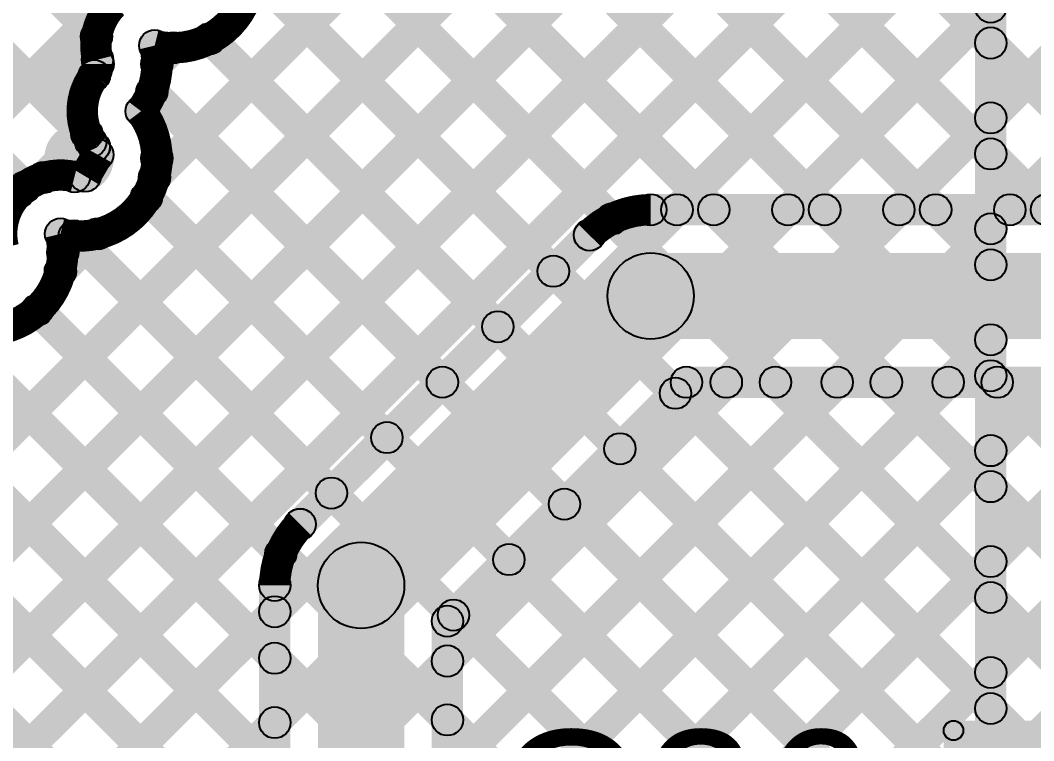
# Model space of a CAD drawing. Header units: millimetres. Extents: x -0.28 to 3.03, y -0.05 to 3.12.
# Drawn here: x 1.8301 to 2.0884, y 1.0364 to 1.2201 of the extents above; entities that cross this region are included whole.
import ezdxf

# ---------------------------------------------------------------- set-up
doc = ezdxf.new("R2010")
doc.units = ezdxf.units.MM
doc.header["$MEASUREMENT"] = 0
for name, color, linetype in [('BottomLayer', 5, 'Continuous'), ('TopLayer', 1, 'Continuous'), ('TopOverlay', 2, 'Continuous'), ('TopPaste', 8, 'Continuous'), ('TopSolder', 216, 'Continuous'), ('ViaHoleLayer', 16, 'Continuous')]:
    doc.layers.add(name, color=color, linetype=linetype)

# ---------------------------------------------------------------- blocks, each defined once
blk = doc.blocks.new('C__0603_89')
at = {"layer": 'TopLayer'}
for points in [[(-0.015, 0.0175), (-0.015, -0.0175), (-0.045, -0.0175), (-0.045, 0.0175)], [(0.045, 0.0175), (0.045, -0.0175), (0.015, -0.0175), (0.015, 0.0175)]]:
    blk.add_hatch(color=1, dxfattribs=at).paths.add_polyline_path(points)
at = {"layer": 'TopOverlay'}
h = blk.add_hatch(color=2, dxfattribs=at)
edge = h.paths.add_edge_path()
edge.add_arc((-0.049, 0.021), 0.0025, 0, 360)
h = blk.add_hatch(color=2, dxfattribs=at)
edge = h.paths.add_edge_path()
edge.add_arc((-0.049, 0.021), 0.0025, 0, 360)
for points in [[(-0.018, 0.0235), (-0.018, 0.0185), (-0.049, 0.0185), (-0.049, 0.0235)], [(0.049, 0.0235), (0.049, 0.0185), (0.018, 0.0185), (0.018, 0.0235)], [(-0.0465, -0.021), (-0.0515, -0.021), (-0.0515, 0.021), (-0.0465, 0.021)], [(0.0515, -0.021), (0.0465, -0.021), (0.0465, 0.021), (0.0515, 0.021)], [(-0.018, -0.0185), (-0.018, -0.0235), (-0.049, -0.0235), (-0.049, -0.0185)], [(0.049, -0.0185), (0.049, -0.0235), (0.018, -0.0235), (0.018, -0.0185)]]:
    blk.add_hatch(color=2, dxfattribs=at).paths.add_polyline_path(points)
h = blk.add_hatch(color=2, dxfattribs=at)
edge = h.paths.add_edge_path()
edge.add_arc((-0.018, 0.021), 0.0025, 0, 360)
h = blk.add_hatch(color=2, dxfattribs=at)
edge = h.paths.add_edge_path()
edge.add_arc((0.018, 0.021), 0.0025, 0, 360)
h = blk.add_hatch(color=2, dxfattribs=at)
edge = h.paths.add_edge_path()
edge.add_arc((0.049, 0.021), 0.0025, 0, 360)
h = blk.add_hatch(color=2, dxfattribs=at)
edge = h.paths.add_edge_path()
edge.add_arc((0.049, 0.021), 0.0025, 0, 360)
h = blk.add_hatch(color=2, dxfattribs=at)
edge = h.paths.add_edge_path()
edge.add_arc((-0.049, -0.021), 0.0025, 0, 360)
h = blk.add_hatch(color=2, dxfattribs=at)
edge = h.paths.add_edge_path()
edge.add_arc((-0.049, -0.021), 0.0025, 0, 360)
h = blk.add_hatch(color=2, dxfattribs=at)
edge = h.paths.add_edge_path()
edge.add_arc((-0.018, -0.021), 0.0025, 0, 360)
h = blk.add_hatch(color=2, dxfattribs=at)
edge = h.paths.add_edge_path()
edge.add_arc((0.018, -0.021), 0.0025, 0, 360)
h = blk.add_hatch(color=2, dxfattribs=at)
edge = h.paths.add_edge_path()
edge.add_arc((0.049, -0.021), 0.0025, 0, 360)
h = blk.add_hatch(color=2, dxfattribs=at)
edge = h.paths.add_edge_path()
edge.add_arc((0.049, -0.021), 0.0025, 0, 360)
at = {"layer": 'TopPaste'}
for points in [[(-0.015, 0.0175), (-0.015, -0.0175), (-0.045, -0.0175), (-0.045, 0.0175)], [(0.045, 0.0175), (0.045, -0.0175), (0.015, -0.0175), (0.015, 0.0175)]]:
    blk.add_hatch(color=8, dxfattribs=at).paths.add_polyline_path(points)
at = {"layer": 'TopSolder'}
for points in [[(-0.011, 0.0215), (-0.011, -0.0215), (-0.049, -0.0215), (-0.049, 0.0215)], [(0.049, 0.0215), (0.049, -0.0215), (0.011, -0.0215), (0.011, 0.0215)]]:
    blk.add_hatch(color=216, dxfattribs=at).paths.add_polyline_path(points)
at = {"layer": 'TopOverlay'}
for centre in [(-0.049, 0.021), (-0.049, 0.021), (-0.018, 0.021), (0.018, 0.021), (0.049, 0.021), (0.049, 0.021), (-0.049, -0.021), (-0.049, -0.021), (-0.018, -0.021), (0.018, -0.021), (0.049, -0.021), (0.049, -0.021)]:
    blk.add_circle(centre, 0.0025, dxfattribs=at)

msp = doc.modelspace()

# ---------------------------------------------------------------- hatches: boundary and pattern name
at = {"layer": 'BottomLayer'}
for points in [[(1.67102, 0.95279), (1.66537, 0.95845), (2.39858, 1.69166), (2.40423, 1.686)], [(1.69931, 0.95279), (1.69365, 0.95845), (2.42686, 1.69166), (2.43252, 1.686)], [(1.86719, 1.17725), (1.86154, 1.1829), (2.37029, 1.69166), (2.37595, 1.686)], [(1.62628, 1.65989), (1.63193, 1.66555), (2.08033, 1.21716), (2.07467, 1.2115)], [(1.72759, 0.95279), (1.72193, 0.95845), (2.39567, 1.63219), (2.40133, 1.62653)], [(1.75588, 0.95279), (1.75022, 0.95845), (2.39567, 1.6039), (2.40133, 1.59825)], [(1.78416, 0.95279), (1.7785, 0.95845), (2.39567, 1.57562), (2.40133, 1.56996)], [(1.70361, 1.55427), (1.70927, 1.55993), (2.08033, 1.18887), (2.07467, 1.18321)], [(1.60991, 1.44998), (1.61557, 1.45564), (1.8524, 1.21881), (1.84675, 1.21315)], [(1.5845, 1.44711), (1.59016, 1.45277), (1.85093, 1.192), (1.84527, 1.18634)], [(1.56099, 1.44234), (1.56665, 1.44799), (1.83418, 1.18046), (1.82853, 1.1748)], [(1.86125, 1.36835), (1.86691, 1.37401), (2.08033, 1.16059), (2.07467, 1.15493)], [(1.88404, 1.31728), (1.88969, 1.32294), (2.08033, 1.1323), (2.07467, 1.12665)], [(1.88243, 1.2906), (1.88808, 1.29626), (2.08033, 1.10402), (2.07467, 1.09836)], [(1.88549, 1.25926), (1.89115, 1.26492), (2.08033, 1.07573), (2.07467, 1.07008)], [(1.71922, 1.08585), (1.71357, 1.09151), (1.86733, 1.24527), (1.87299, 1.23961)], [(2.0815, 1.0225), (2.0735, 1.0225), (2.0735, 1.242), (2.0815, 1.242)], [(1.88616, 1.23031), (1.89181, 1.23597), (2.08033, 1.04745), (2.07467, 1.04179)], [(1.81244, 0.95279), (1.80679, 0.95845), (2.07467, 1.22633), (2.08033, 1.22068)], [(1.87559, 1.21259), (1.88125, 1.21825), (2.0815, 1.01799), (2.07585, 1.01233)], [(1.8678, 1.20614), (1.86214, 1.21179), (1.86629, 1.21594), (1.87194, 1.21028)], [(1.86084, 1.19906), (1.8665, 1.20471), (2.10876, 0.96244), (2.10311, 0.95679)], [(1.84073, 0.95279), (1.83507, 0.95845), (2.07467, 1.19805), (2.08033, 1.19239)], [(1.83883, 1.17717), (1.83317, 1.18282), (1.84428, 1.19393), (1.84994, 1.18828)], [(1.85946, 1.17215), (1.86512, 1.17781), (2.08447, 0.95845), (2.07882, 0.95279)], [(1.84318, 1.15323), (1.83752, 1.15889), (1.84714, 1.16851), (1.8528, 1.16285)], [(1.84104, 1.16229), (1.84669, 1.16795), (2.05619, 0.95845), (2.05053, 0.95279)], [(1.86901, 0.95279), (1.86336, 0.95845), (2.07467, 1.16977), (2.08033, 1.16411)], [(1.83163, 1.14341), (1.83729, 1.14907), (2.02791, 0.95845), (2.02225, 0.95279)], [(1.8973, 0.95279), (1.89164, 0.95845), (2.07467, 1.14148), (2.08033, 1.13582)], [(1.81406, 1.1327), (1.81972, 1.13835), (1.99962, 0.95845), (1.99396, 0.95279)], [(1.80247, 1.116), (1.80813, 1.12166), (1.97134, 0.95845), (1.96568, 0.95279)], [(1.92558, 0.95279), (1.91993, 0.95845), (2.07467, 1.1132), (2.08033, 1.10754)], [(1.78832, 1.10187), (1.79398, 1.10752), (1.94305, 0.95845), (1.9374, 0.95279)], [(1.77165, 1.09025), (1.77731, 1.09591), (1.91477, 0.95845), (1.90911, 0.95279)], [(1.95387, 0.95279), (1.94821, 0.95845), (2.07467, 1.08491), (2.08033, 1.07926)], [(1.98215, 0.95279), (1.97649, 0.95845), (2.07467, 1.05663), (2.08033, 1.05097)]]:
    msp.add_hatch(color=5, dxfattribs=at).paths.add_polyline_path(points)
h = msp.add_hatch(color=5, dxfattribs=at)
edge = h.paths.add_edge_path()
edge.add_arc((2.0775, 1.22351), 0.004, 0, 360)
h = msp.add_hatch(color=5, dxfattribs=at)
edge = h.paths.add_edge_path()
edge.add_arc((1.84957, 1.21598), 0.004, 0, 360)
h = msp.add_hatch(color=5, dxfattribs=at)
edge = h.paths.add_edge_path()
edge.add_arc((1.87842, 1.21542), 0.004, 0, 360)
h = msp.add_hatch(color=5, dxfattribs=at)
edge = h.paths.add_edge_path()
edge.add_arc((1.84511, 1.20895), 0.00886, 0, 360)
h = msp.add_hatch(color=5, dxfattribs=at)
edge = h.paths.add_edge_path()
edge.add_arc((1.8644, 1.21368), 0.004, 0, 360)
h = msp.add_hatch(color=5, dxfattribs=at)
edge = h.paths.add_edge_path()
edge.add_arc((1.8644, 1.21368), 0.004, 0, 360)
h = msp.add_hatch(color=5, dxfattribs=at)
edge = h.paths.add_edge_path()
edge.add_arc((1.86911, 1.21311), 0.004, 0, 360)
h = msp.add_hatch(color=5, dxfattribs=at)
edge = h.paths.add_edge_path()
edge.add_arc((2.0775, 1.21433), 0.004, 0, 360)
h = msp.add_hatch(color=5, dxfattribs=at)
edge = h.paths.add_edge_path()
edge.add_arc((1.84983, 1.21011), 0.004, 0, 360)
h = msp.add_hatch(color=5, dxfattribs=at)
edge = h.paths.add_edge_path()
edge.add_arc((1.84983, 1.21011), 0.004, 0, 360)
h = msp.add_hatch(color=5, dxfattribs=at)
edge = h.paths.add_edge_path()
edge.add_arc((1.84997, 1.20895), 0.004, 0, 360)
h = msp.add_hatch(color=5, dxfattribs=at)
edge = h.paths.add_edge_path()
edge.add_arc((1.86497, 1.20896), 0.004, 0, 360)
h = msp.add_hatch(color=5, dxfattribs=at)
edge = h.paths.add_edge_path()
edge.add_arc((1.86497, 1.20895), 0.004, 0, 360)
h = msp.add_hatch(color=5, dxfattribs=at)
edge = h.paths.add_edge_path()
edge.add_arc((1.86497, 1.20895), 0.004, 0, 360)
h = msp.add_hatch(color=5, dxfattribs=at)
edge = h.paths.add_edge_path()
edge.add_arc((1.84898, 1.20602), 0.004, 0, 360)
h = msp.add_hatch(color=5, dxfattribs=at)
edge = h.paths.add_edge_path()
edge.add_arc((1.849, 1.20604), 0.004, 0, 360)
h = msp.add_hatch(color=5, dxfattribs=at)
edge = h.paths.add_edge_path()
edge.add_arc((1.849, 1.20604), 0.004, 0, 360)
h = msp.add_hatch(color=5, dxfattribs=at)
edge = h.paths.add_edge_path()
edge.add_arc((1.86367, 1.20188), 0.004, 0, 360)
h = msp.add_hatch(color=5, dxfattribs=at)
edge = h.paths.add_edge_path()
edge.add_arc((1.86093, 1.19694), 0.004, 0, 360)
h = msp.add_hatch(color=5, dxfattribs=at)
edge = h.paths.add_edge_path()
edge.add_arc((1.86093, 1.19694), 0.004, 0, 360)
h = msp.add_hatch(color=5, dxfattribs=at)
edge = h.paths.add_edge_path()
edge.add_arc((2.0775, 1.19522), 0.004, 0, 360)
h = msp.add_hatch(color=5, dxfattribs=at)
edge = h.paths.add_edge_path()
edge.add_arc((1.84511, 1.18494), 0.00886, 0, 360)
h = msp.add_hatch(color=5, dxfattribs=at)
edge = h.paths.add_edge_path()
edge.add_arc((1.84711, 1.19111), 0.004, 0, 360)
h = msp.add_hatch(color=5, dxfattribs=at)
edge = h.paths.add_edge_path()
edge.add_arc((1.8481, 1.18917), 0.004, 0, 360)
h = msp.add_hatch(color=5, dxfattribs=at)
edge = h.paths.add_edge_path()
edge.add_arc((1.84898, 1.18787), 0.004, 0, 360)
h = msp.add_hatch(color=5, dxfattribs=at)
edge = h.paths.add_edge_path()
edge.add_arc((1.849, 1.18785), 0.004, 0, 360)
h = msp.add_hatch(color=5, dxfattribs=at)
edge = h.paths.add_edge_path()
edge.add_arc((1.84988, 1.18585), 0.004, 0, 360)
h = msp.add_hatch(color=5, dxfattribs=at)
edge = h.paths.add_edge_path()
edge.add_arc((1.86497, 1.18494), 0.004, 0, 360)
h = msp.add_hatch(color=5, dxfattribs=at)
edge = h.paths.add_edge_path()
edge.add_arc((1.86497, 1.18494), 0.004, 0, 360)
h = msp.add_hatch(color=5, dxfattribs=at)
edge = h.paths.add_edge_path()
edge.add_arc((2.0775, 1.18604), 0.004, 0, 360)
h = msp.add_hatch(color=5, dxfattribs=at)
edge = h.paths.add_edge_path()
edge.add_arc((1.836, 1.18), 0.004, 0, 360)
h = msp.add_hatch(color=5, dxfattribs=at)
edge = h.paths.add_edge_path()
edge.add_arc((1.84395, 1.18022), 0.004, 0, 360)
h = msp.add_hatch(color=5, dxfattribs=at)
edge = h.paths.add_edge_path()
edge.add_arc((1.84668, 1.18034), 0.004, 0, 360)
h = msp.add_hatch(color=5, dxfattribs=at)
edge = h.paths.add_edge_path()
edge.add_arc((1.86436, 1.18008), 0.004, 0, 360)
h = msp.add_hatch(color=5, dxfattribs=at)
edge = h.paths.add_edge_path()
edge.add_arc((1.83135, 1.17763), 0.004, 0, 360)
h = msp.add_hatch(color=5, dxfattribs=at)
edge = h.paths.add_edge_path()
edge.add_arc((1.82977, 1.17626), 0.004, 0, 360)
h = msp.add_hatch(color=5, dxfattribs=at)
edge = h.paths.add_edge_path()
edge.add_arc((1.82977, 1.17626), 0.004, 0, 360)
h = msp.add_hatch(color=5, dxfattribs=at)
edge = h.paths.add_edge_path()
edge.add_arc((1.82977, 1.17626), 0.004, 0, 360)
h = msp.add_hatch(color=5, dxfattribs=at)
edge = h.paths.add_edge_path()
edge.add_arc((1.86229, 1.17498), 0.004, 0, 360)
h = msp.add_hatch(color=5, dxfattribs=at)
edge = h.paths.add_edge_path()
edge.add_arc((2.0775, 1.16694), 0.004, 0, 360)
h = msp.add_hatch(color=5, dxfattribs=at)
edge = h.paths.add_edge_path()
edge.add_arc((1.84038, 1.16565), 0.004, 0, 360)
h = msp.add_hatch(color=5, dxfattribs=at)
edge = h.paths.add_edge_path()
edge.add_arc((1.84038, 1.16565), 0.004, 0, 360)
h = msp.add_hatch(color=5, dxfattribs=at)
edge = h.paths.add_edge_path()
edge.add_arc((1.84387, 1.16512), 0.004, 0, 360)
h = msp.add_hatch(color=5, dxfattribs=at)
edge = h.paths.add_edge_path()
edge.add_arc((1.84997, 1.16568), 0.004, 0, 360)
h = msp.add_hatch(color=5, dxfattribs=at)
edge = h.paths.add_edge_path()
edge.add_arc((1.84095, 1.16092), 0.004, 0, 360)
h = msp.add_hatch(color=5, dxfattribs=at)
edge = h.paths.add_edge_path()
edge.add_arc((1.84095, 1.16092), 0.004, 0, 360)
h = msp.add_hatch(color=5, dxfattribs=at)
edge = h.paths.add_edge_path()
edge.add_arc((1.84035, 1.15606), 0.004, 0, 360)
h = msp.add_hatch(color=5, dxfattribs=at)
edge = h.paths.add_edge_path()
edge.add_arc((2.0775, 1.15776), 0.004, 0, 360)
h = msp.add_hatch(color=5, dxfattribs=at)
edge = h.paths.add_edge_path()
edge.add_arc((1.83446, 1.14624), 0.004, 0, 360)
h = msp.add_hatch(color=5, dxfattribs=at)
edge = h.paths.add_edge_path()
edge.add_arc((2.0775, 1.13865), 0.004, 0, 360)
h = msp.add_hatch(color=5, dxfattribs=at)
edge = h.paths.add_edge_path()
edge.add_arc((2.0775, 1.12947), 0.004, 0, 360)
h = msp.add_hatch(color=5, dxfattribs=at)
edge = h.paths.add_edge_path()
edge.add_arc((2.0775, 1.11037), 0.004, 0, 360)
h = msp.add_hatch(color=5, dxfattribs=at)
edge = h.paths.add_edge_path()
edge.add_arc((2.0775, 1.10119), 0.004, 0, 360)
h = msp.add_hatch(color=5, dxfattribs=at)
edge = h.paths.add_edge_path()
edge.add_arc((2.0775, 1.08208), 0.004, 0, 360)
h = msp.add_hatch(color=5, dxfattribs=at)
edge = h.paths.add_edge_path()
edge.add_arc((2.0775, 1.07291), 0.004, 0, 360)
h = msp.add_hatch(color=5, dxfattribs=at)
edge = h.paths.add_edge_path()
edge.add_arc((2.0775, 1.0538), 0.004, 0, 360)
h = msp.add_hatch(color=5, dxfattribs=at)
edge = h.paths.add_edge_path()
edge.add_arc((2.0775, 1.04462), 0.004, 0, 360)
at = {"layer": 'TopLayer'}
for points in [[(1.77971, 1.47817), (1.78537, 1.48383), (2.09456, 1.17464), (2.08891, 1.16898)], [(1.808, 1.47817), (1.81366, 1.48383), (2.12285, 1.17464), (2.11719, 1.16898)], [(1.60991, 1.44998), (1.61557, 1.45564), (1.8524, 1.21881), (1.84675, 1.21315)], [(1.5845, 1.44711), (1.59016, 1.45277), (1.85093, 1.192), (1.84527, 1.18634)], [(1.57056, 1.43277), (1.57622, 1.43843), (1.83418, 1.18046), (1.82853, 1.1748)], [(1.61383, 0.83903), (1.60817, 0.84469), (2.17981, 1.41633), (2.18547, 1.41067)], [(1.61383, 0.81075), (1.60817, 0.8164), (2.2081, 1.41633), (2.21375, 1.41067)], [(1.61383, 0.86731), (1.60817, 0.87297), (2.15153, 1.41633), (2.15719, 1.41067)], [(1.61383, 0.8956), (1.60817, 0.90126), (2.12324, 1.41633), (2.1289, 1.41067)], [(1.86719, 1.17725), (1.86154, 1.1829), (2.09496, 1.41633), (2.10062, 1.41067)], [(2.00035, 1.16898), (1.99469, 1.17464), (2.23638, 1.41633), (2.24204, 1.41067)], [(2.02863, 1.16898), (2.02297, 1.17464), (2.26467, 1.41633), (2.27032, 1.41067)], [(2.05692, 1.16898), (2.05126, 1.17464), (2.29295, 1.41633), (2.29861, 1.41067)], [(2.0852, 1.16898), (2.07954, 1.17464), (2.32123, 1.41633), (2.32689, 1.41067)], [(1.86125, 1.36835), (1.86691, 1.37401), (2.06628, 1.17464), (2.06062, 1.16898)], [(1.88404, 1.31728), (1.88969, 1.32294), (2.03799, 1.17464), (2.03234, 1.16898)], [(1.88243, 1.2906), (1.88808, 1.29626), (2.00971, 1.17464), (2.00405, 1.16898)], [(1.88549, 1.25926), (1.89115, 1.26492), (1.98376, 1.1723), (1.97811, 1.16664)], [(1.71922, 1.08585), (1.71357, 1.09151), (1.86733, 1.24527), (1.87299, 1.23961)], [(1.88616, 1.23031), (1.89181, 1.23597), (1.96883, 1.15895), (1.96318, 1.15329)], [(1.87559, 1.21259), (1.88125, 1.21825), (1.95469, 1.1448), (1.94903, 1.13915)], [(1.8678, 1.20614), (1.86214, 1.21179), (1.86629, 1.21594), (1.87194, 1.21028)], [(1.86084, 1.19906), (1.8665, 1.20471), (1.94055, 1.13066), (1.93489, 1.125)], [(1.83883, 1.17717), (1.83317, 1.18282), (1.84428, 1.19393), (1.84994, 1.18828)], [(1.85946, 1.17215), (1.86512, 1.17781), (1.92641, 1.11652), (1.92075, 1.11086)], [(1.99081, 1.16781), (1.99081, 1.17581), (2.13917, 1.17581), (2.13917, 1.16781)], [(1.84318, 1.15323), (1.83752, 1.15889), (1.84714, 1.16851), (1.8528, 1.16285)], [(1.84104, 1.16229), (1.84669, 1.16795), (1.91226, 1.10238), (1.90661, 1.09672)], [(1.90431, 1.08877), (1.89865, 1.09442), (1.97239, 1.16815), (1.97804, 1.1625)], [(1.99081, 1.13881), (1.99081, 1.16081), (2.17182, 1.16081), (2.17182, 1.13881)], [(1.92478, 1.06822), (1.90922, 1.08378), (1.98303, 1.15759), (1.99859, 1.14203)], [(1.83163, 1.14341), (1.83729, 1.14907), (1.89939, 1.08697), (1.89373, 1.08131)], [(1.81406, 1.1327), (1.81972, 1.13835), (1.89783, 1.06024), (1.89217, 1.05459)], [(1.99992, 1.12381), (1.99992, 1.13181), (2.13917, 1.13181), (2.13917, 1.12381)], [(1.94183, 0.99732), (1.93617, 1.00298), (2.06383, 1.13064), (2.06948, 1.12498)], [(1.94183, 0.96904), (1.93617, 0.9747), (2.09211, 1.13064), (2.09777, 1.12498)], [(1.94183, 0.94076), (1.93617, 0.94641), (2.1204, 1.13064), (2.12605, 1.12498)], [(1.94183, 1.05389), (1.93617, 1.05955), (2.00726, 1.13064), (2.01292, 1.12498)], [(1.94183, 1.02561), (1.93617, 1.03127), (2.03554, 1.13064), (2.0412, 1.12498)], [(1.94183, 1.06406), (1.93617, 1.06972), (1.99709, 1.13064), (2.00275, 1.12498)], [(1.94183, 0.91247), (1.93617, 0.91813), (2.14787, 1.12983), (2.15353, 1.12417)], [(2.01977, 1.12498), (2.02542, 1.13064), (2.15423, 1.00183), (2.14858, 0.99617)], [(2.04805, 1.12498), (2.05371, 1.13064), (2.11615, 1.06819), (2.11049, 1.06254)], [(2.07634, 1.12498), (2.08199, 1.13064), (2.11972, 1.09291), (2.11406, 1.08726)], [(1.99429, 1.12218), (1.99995, 1.12783), (2.12595, 1.00183), (2.12029, 0.99617)], [(1.80247, 1.116), (1.80813, 1.12166), (1.89783, 1.03196), (1.89217, 1.0263)], [(1.98015, 1.10803), (1.9858, 1.11369), (2.09767, 1.00183), (2.09201, 0.99617)], [(1.78832, 1.10187), (1.79398, 1.10752), (1.89783, 1.00367), (1.89217, 0.99802)], [(1.966, 1.09389), (1.97166, 1.09955), (2.06938, 1.00183), (2.06372, 0.99617)], [(1.77165, 1.09025), (1.77731, 1.09591), (1.89783, 0.97539), (1.89217, 0.96973)], [(1.95186, 1.07975), (1.95752, 1.08541), (2.06183, 0.9811), (2.05617, 0.97544)], [(1.899, 0.87203), (1.891, 0.87203), (1.891, 1.076), (1.899, 1.076)], [(1.928, 0.866), (1.906, 0.866), (1.906, 1.076), (1.928, 1.076)], [(1.67354, 0.84217), (1.66788, 0.84783), (1.89217, 1.07212), (1.89783, 1.06646)], [(1.93772, 1.06561), (1.94338, 1.07126), (2.06183, 0.95281), (2.05617, 0.94716)], [(1.943, 0.87203), (1.935, 0.87203), (1.935, 1.06689), (1.943, 1.06689)], [(1.94183, 0.88419), (1.93617, 0.88984), (2.11192, 1.06559), (2.11758, 1.05994)], [(1.70182, 0.84217), (1.69617, 0.84783), (1.89217, 1.04383), (1.89783, 1.03818)], [(1.93617, 1.03887), (1.94183, 1.04453), (2.06183, 0.92453), (2.05617, 0.91887)]]:
    msp.add_hatch(color=1, dxfattribs=at).paths.add_polyline_path(points)
h = msp.add_hatch(color=1, dxfattribs=at)
edge = h.paths.add_edge_path()
edge.add_arc((1.84957, 1.21598), 0.004, 0, 360)
h = msp.add_hatch(color=1, dxfattribs=at)
edge = h.paths.add_edge_path()
edge.add_arc((1.87842, 1.21542), 0.004, 0, 360)
h = msp.add_hatch(color=1, dxfattribs=at)
edge = h.paths.add_edge_path()
edge.add_arc((1.84511, 1.20895), 0.00886, 0, 360)
h = msp.add_hatch(color=1, dxfattribs=at)
edge = h.paths.add_edge_path()
edge.add_arc((1.8644, 1.21368), 0.004, 0, 360)
h = msp.add_hatch(color=1, dxfattribs=at)
edge = h.paths.add_edge_path()
edge.add_arc((1.8644, 1.21368), 0.004, 0, 360)
h = msp.add_hatch(color=1, dxfattribs=at)
edge = h.paths.add_edge_path()
edge.add_arc((1.86911, 1.21311), 0.004, 0, 360)
h = msp.add_hatch(color=1, dxfattribs=at)
edge = h.paths.add_edge_path()
edge.add_arc((1.84983, 1.21011), 0.004, 0, 360)
h = msp.add_hatch(color=1, dxfattribs=at)
edge = h.paths.add_edge_path()
edge.add_arc((1.84983, 1.21011), 0.004, 0, 360)
h = msp.add_hatch(color=1, dxfattribs=at)
edge = h.paths.add_edge_path()
edge.add_arc((1.84997, 1.20895), 0.004, 0, 360)
h = msp.add_hatch(color=1, dxfattribs=at)
edge = h.paths.add_edge_path()
edge.add_arc((1.86497, 1.20896), 0.004, 0, 360)
h = msp.add_hatch(color=1, dxfattribs=at)
edge = h.paths.add_edge_path()
edge.add_arc((1.86497, 1.20895), 0.004, 0, 360)
h = msp.add_hatch(color=1, dxfattribs=at)
edge = h.paths.add_edge_path()
edge.add_arc((1.86497, 1.20895), 0.004, 0, 360)
h = msp.add_hatch(color=1, dxfattribs=at)
edge = h.paths.add_edge_path()
edge.add_arc((1.84898, 1.20602), 0.004, 0, 360)
h = msp.add_hatch(color=1, dxfattribs=at)
edge = h.paths.add_edge_path()
edge.add_arc((1.849, 1.20604), 0.004, 0, 360)
h = msp.add_hatch(color=1, dxfattribs=at)
edge = h.paths.add_edge_path()
edge.add_arc((1.849, 1.20604), 0.004, 0, 360)
h = msp.add_hatch(color=1, dxfattribs=at)
edge = h.paths.add_edge_path()
edge.add_arc((1.86367, 1.20188), 0.004, 0, 360)
h = msp.add_hatch(color=1, dxfattribs=at)
edge = h.paths.add_edge_path()
edge.add_arc((1.86093, 1.19694), 0.004, 0, 360)
h = msp.add_hatch(color=1, dxfattribs=at)
edge = h.paths.add_edge_path()
edge.add_arc((1.86093, 1.19694), 0.004, 0, 360)
h = msp.add_hatch(color=1, dxfattribs=at)
edge = h.paths.add_edge_path()
edge.add_arc((1.84511, 1.18494), 0.00886, 0, 360)
h = msp.add_hatch(color=1, dxfattribs=at)
edge = h.paths.add_edge_path()
edge.add_arc((1.84711, 1.19111), 0.004, 0, 360)
h = msp.add_hatch(color=1, dxfattribs=at)
edge = h.paths.add_edge_path()
edge.add_arc((1.8481, 1.18917), 0.004, 0, 360)
h = msp.add_hatch(color=1, dxfattribs=at)
edge = h.paths.add_edge_path()
edge.add_arc((1.84898, 1.18787), 0.004, 0, 360)
h = msp.add_hatch(color=1, dxfattribs=at)
edge = h.paths.add_edge_path()
edge.add_arc((1.849, 1.18785), 0.004, 0, 360)
h = msp.add_hatch(color=1, dxfattribs=at)
edge = h.paths.add_edge_path()
edge.add_arc((1.84988, 1.18585), 0.004, 0, 360)
h = msp.add_hatch(color=1, dxfattribs=at)
edge = h.paths.add_edge_path()
edge.add_arc((1.86497, 1.18494), 0.004, 0, 360)
h = msp.add_hatch(color=1, dxfattribs=at)
edge = h.paths.add_edge_path()
edge.add_arc((1.86497, 1.18494), 0.004, 0, 360)
h = msp.add_hatch(color=1, dxfattribs=at)
edge = h.paths.add_edge_path()
edge.add_arc((1.836, 1.18), 0.004, 0, 360)
h = msp.add_hatch(color=1, dxfattribs=at)
edge = h.paths.add_edge_path()
edge.add_arc((1.84395, 1.18022), 0.004, 0, 360)
h = msp.add_hatch(color=1, dxfattribs=at)
edge = h.paths.add_edge_path()
edge.add_arc((1.84668, 1.18034), 0.004, 0, 360)
h = msp.add_hatch(color=1, dxfattribs=at)
edge = h.paths.add_edge_path()
edge.add_arc((1.86436, 1.18008), 0.004, 0, 360)
h = msp.add_hatch(color=1, dxfattribs=at)
edge = h.paths.add_edge_path()
edge.add_arc((1.83135, 1.17763), 0.004, 0, 360)
h = msp.add_hatch(color=1, dxfattribs=at)
edge = h.paths.add_edge_path()
edge.add_arc((1.82977, 1.17626), 0.004, 0, 360)
h = msp.add_hatch(color=1, dxfattribs=at)
edge = h.paths.add_edge_path()
edge.add_arc((1.82977, 1.17626), 0.004, 0, 360)
h = msp.add_hatch(color=1, dxfattribs=at)
edge = h.paths.add_edge_path()
edge.add_arc((1.82977, 1.17626), 0.004, 0, 360)
h = msp.add_hatch(color=1, dxfattribs=at)
edge = h.paths.add_edge_path()
edge.add_arc((1.86229, 1.17498), 0.004, 0, 360)
h = msp.add_hatch(color=1, dxfattribs=at)
edge = h.paths.add_edge_path()
edge.add_arc((1.99081, 1.17181), 0.004, 0, 360)
h = msp.add_hatch(color=1, dxfattribs=at)
edge = h.paths.add_edge_path()
edge.add_arc((1.99081, 1.17181), 0.004, 0, 360)
h = msp.add_hatch(color=1, dxfattribs=at)
edge = h.paths.add_edge_path()
edge.add_arc((1.99081, 1.17181), 0.004, 0, 360)
h = msp.add_hatch(color=1, dxfattribs=at)
edge = h.paths.add_edge_path()
edge.add_arc((1.99752, 1.17181), 0.004, 0, 360)
h = msp.add_hatch(color=1, dxfattribs=at)
edge = h.paths.add_edge_path()
edge.add_arc((2.00688, 1.17181), 0.004, 0, 360)
h = msp.add_hatch(color=1, dxfattribs=at)
edge = h.paths.add_edge_path()
edge.add_arc((2.0258, 1.17181), 0.004, 0, 360)
h = msp.add_hatch(color=1, dxfattribs=at)
edge = h.paths.add_edge_path()
edge.add_arc((2.03516, 1.17181), 0.004, 0, 360)
h = msp.add_hatch(color=1, dxfattribs=at)
edge = h.paths.add_edge_path()
edge.add_arc((2.05409, 1.17181), 0.004, 0, 360)
h = msp.add_hatch(color=1, dxfattribs=at)
edge = h.paths.add_edge_path()
edge.add_arc((2.06345, 1.17181), 0.004, 0, 360)
h = msp.add_hatch(color=1, dxfattribs=at)
edge = h.paths.add_edge_path()
edge.add_arc((2.08237, 1.17181), 0.004, 0, 360)
h = msp.add_hatch(color=1, dxfattribs=at)
edge = h.paths.add_edge_path()
edge.add_arc((2.09173, 1.17181), 0.004, 0, 360)
h = msp.add_hatch(color=1, dxfattribs=at)
edge = h.paths.add_edge_path()
edge.add_arc((1.98094, 1.16947), 0.004, 0, 360)
h = msp.add_hatch(color=1, dxfattribs=at)
edge = h.paths.add_edge_path()
edge.add_arc((1.84038, 1.16565), 0.004, 0, 360)
h = msp.add_hatch(color=1, dxfattribs=at)
edge = h.paths.add_edge_path()
edge.add_arc((1.84038, 1.16565), 0.004, 0, 360)
h = msp.add_hatch(color=1, dxfattribs=at)
edge = h.paths.add_edge_path()
edge.add_arc((1.84387, 1.16512), 0.004, 0, 360)
h = msp.add_hatch(color=1, dxfattribs=at)
edge = h.paths.add_edge_path()
edge.add_arc((1.84997, 1.16568), 0.004, 0, 360)
h = msp.add_hatch(color=1, dxfattribs=at)
edge = h.paths.add_edge_path()
edge.add_arc((1.97521, 1.16533), 0.004, 0, 360)
h = msp.add_hatch(color=1, dxfattribs=at)
edge = h.paths.add_edge_path()
edge.add_arc((1.97521, 1.16533), 0.004, 0, 360)
h = msp.add_hatch(color=1, dxfattribs=at)
edge = h.paths.add_edge_path()
edge.add_arc((1.97525, 1.16537), 0.004, 0, 360)
h = msp.add_hatch(color=1, dxfattribs=at)
edge = h.paths.add_edge_path()
edge.add_arc((1.84095, 1.16092), 0.004, 0, 360)
h = msp.add_hatch(color=1, dxfattribs=at)
edge = h.paths.add_edge_path()
edge.add_arc((1.84095, 1.16092), 0.004, 0, 360)
h = msp.add_hatch(color=1, dxfattribs=at)
edge = h.paths.add_edge_path()
edge.add_arc((1.84035, 1.15606), 0.004, 0, 360)
h = msp.add_hatch(color=1, dxfattribs=at)
edge = h.paths.add_edge_path()
edge.add_arc((1.966, 1.15612), 0.004, 0, 360)
h = msp.add_hatch(color=1, dxfattribs=at)
edge = h.paths.add_edge_path()
edge.add_arc((1.99081, 1.14981), 0.011, 0, 360)
h = msp.add_hatch(color=1, dxfattribs=at)
edge = h.paths.add_edge_path()
edge.add_arc((1.99081, 1.14981), 0.011, 0, 360)
h = msp.add_hatch(color=1, dxfattribs=at)
edge = h.paths.add_edge_path()
edge.add_arc((1.83446, 1.14624), 0.004, 0, 360)
h = msp.add_hatch(color=1, dxfattribs=at)
edge = h.paths.add_edge_path()
edge.add_arc((1.95186, 1.14197), 0.004, 0, 360)
h = msp.add_hatch(color=1, dxfattribs=at)
edge = h.paths.add_edge_path()
edge.add_arc((1.93772, 1.12783), 0.004, 0, 360)
h = msp.add_hatch(color=1, dxfattribs=at)
edge = h.paths.add_edge_path()
edge.add_arc((1.99992, 1.12781), 0.004, 0, 360)
h = msp.add_hatch(color=1, dxfattribs=at)
edge = h.paths.add_edge_path()
edge.add_arc((1.99992, 1.12781), 0.004, 0, 360)
h = msp.add_hatch(color=1, dxfattribs=at)
edge = h.paths.add_edge_path()
edge.add_arc((2.01009, 1.12781), 0.004, 0, 360)
h = msp.add_hatch(color=1, dxfattribs=at)
edge = h.paths.add_edge_path()
edge.add_arc((2.0226, 1.12781), 0.004, 0, 360)
h = msp.add_hatch(color=1, dxfattribs=at)
edge = h.paths.add_edge_path()
edge.add_arc((2.03837, 1.12781), 0.004, 0, 360)
h = msp.add_hatch(color=1, dxfattribs=at)
edge = h.paths.add_edge_path()
edge.add_arc((2.05088, 1.12781), 0.004, 0, 360)
h = msp.add_hatch(color=1, dxfattribs=at)
edge = h.paths.add_edge_path()
edge.add_arc((2.06666, 1.12781), 0.004, 0, 360)
h = msp.add_hatch(color=1, dxfattribs=at)
edge = h.paths.add_edge_path()
edge.add_arc((2.07916, 1.12781), 0.004, 0, 360)
h = msp.add_hatch(color=1, dxfattribs=at)
edge = h.paths.add_edge_path()
edge.add_arc((1.99712, 1.125), 0.004, 0, 360)
h = msp.add_hatch(color=1, dxfattribs=at)
edge = h.paths.add_edge_path()
edge.add_arc((1.92358, 1.11369), 0.004, 0, 360)
h = msp.add_hatch(color=1, dxfattribs=at)
edge = h.paths.add_edge_path()
edge.add_arc((1.98297, 1.11086), 0.004, 0, 360)
h = msp.add_hatch(color=1, dxfattribs=at)
edge = h.paths.add_edge_path()
edge.add_arc((1.90944, 1.09955), 0.004, 0, 360)
h = msp.add_hatch(color=1, dxfattribs=at)
edge = h.paths.add_edge_path()
edge.add_arc((1.96883, 1.09672), 0.004, 0, 360)
h = msp.add_hatch(color=1, dxfattribs=at)
edge = h.paths.add_edge_path()
edge.add_arc((1.90144, 1.09156), 0.004, 0, 360)
h = msp.add_hatch(color=1, dxfattribs=at)
edge = h.paths.add_edge_path()
edge.add_arc((1.90148, 1.0916), 0.004, 0, 360)
h = msp.add_hatch(color=1, dxfattribs=at)
edge = h.paths.add_edge_path()
edge.add_arc((1.90148, 1.0916), 0.004, 0, 360)
h = msp.add_hatch(color=1, dxfattribs=at)
edge = h.paths.add_edge_path()
edge.add_arc((1.89656, 1.08414), 0.004, 0, 360)
h = msp.add_hatch(color=1, dxfattribs=at)
edge = h.paths.add_edge_path()
edge.add_arc((1.917, 1.076), 0.011, 0, 360)
h = msp.add_hatch(color=1, dxfattribs=at)
edge = h.paths.add_edge_path()
edge.add_arc((1.917, 1.076), 0.011, 0, 360)
h = msp.add_hatch(color=1, dxfattribs=at)
edge = h.paths.add_edge_path()
edge.add_arc((1.95469, 1.08258), 0.004, 0, 360)
h = msp.add_hatch(color=1, dxfattribs=at)
edge = h.paths.add_edge_path()
edge.add_arc((1.895, 1.076), 0.004, 0, 360)
h = msp.add_hatch(color=1, dxfattribs=at)
edge = h.paths.add_edge_path()
edge.add_arc((1.895, 1.076), 0.004, 0, 360)
h = msp.add_hatch(color=1, dxfattribs=at)
edge = h.paths.add_edge_path()
edge.add_arc((1.895, 1.076), 0.004, 0, 360)
h = msp.add_hatch(color=1, dxfattribs=at)
edge = h.paths.add_edge_path()
edge.add_arc((1.895, 1.06929), 0.004, 0, 360)
h = msp.add_hatch(color=1, dxfattribs=at)
edge = h.paths.add_edge_path()
edge.add_arc((1.94055, 1.06844), 0.004, 0, 360)
h = msp.add_hatch(color=1, dxfattribs=at)
edge = h.paths.add_edge_path()
edge.add_arc((1.939, 1.06689), 0.004, 0, 360)
h = msp.add_hatch(color=1, dxfattribs=at)
edge = h.paths.add_edge_path()
edge.add_arc((1.939, 1.06689), 0.004, 0, 360)
h = msp.add_hatch(color=1, dxfattribs=at)
edge = h.paths.add_edge_path()
edge.add_arc((1.895, 1.05742), 0.004, 0, 360)
h = msp.add_hatch(color=1, dxfattribs=at)
edge = h.paths.add_edge_path()
edge.add_arc((1.939, 1.05672), 0.004, 0, 360)
h = msp.add_hatch(color=1, dxfattribs=at)
edge = h.paths.add_edge_path()
edge.add_arc((1.895, 1.04101), 0.004, 0, 360)
h = msp.add_hatch(color=1, dxfattribs=at)
edge = h.paths.add_edge_path()
edge.add_arc((1.939, 1.0417), 0.004, 0, 360)
at = {"layer": 'ViaHoleLayer'}
h = msp.add_hatch(color=16, dxfattribs=at)
edge = h.paths.add_edge_path()
edge.add_arc((1.84511, 1.20895), 0.00591, 0, 360)
h = msp.add_hatch(color=16, dxfattribs=at)
edge = h.paths.add_edge_path()
edge.add_arc((1.84511, 1.18494), 0.00591, 0, 360)

# ---------------------------------------------------------------- linework, layer by layer
at = {"layer": 'BottomLayer', "const_width": 0.008}
for points in [[(1.88898, 1.23297, -0.48652), (1.8644, 1.21368)], [(1.84983, 1.21011, -0.262229), (1.85379, 1.22429)], [(1.84983, 1.21011, -0.26223), (1.85379, 1.22429)], [(1.8644, 1.21368, -0.060178), (1.86497, 1.20895)], [(1.84997, 1.20895, -0.162351), (1.849, 1.20604)], [(1.86497, 1.20895, -0.163782), (1.86093, 1.19694)], [(1.84898, 1.18787, -0.337096), (1.849, 1.20604)], [(1.849, 1.18785, -0.337096), (1.84898, 1.20602)], [(1.86093, 1.19694, -0.163782), (1.86497, 1.18494)], [(1.86497, 1.18494, -0.48652), (1.84038, 1.16565)], [(1.84988, 1.18585, -0.008047), (1.84668, 1.18034)], [(1.82977, 1.17626, -0.262232), (1.84395, 1.18022)], [(1.82581, 1.16208, -0.262229), (1.82977, 1.17626)], [(1.82581, 1.16208, -0.26223), (1.82977, 1.17626)], [(1.84038, 1.16565, -0.060178), (1.84095, 1.16092)], [(1.84095, 1.16092, -0.486519), (1.81637, 1.14163)]]:
    msp.add_lwpolyline(points, format="xyb", dxfattribs=at)
at = {"layer": 'BottomLayer'}
for centre in [(2.0775, 1.22351), (1.84957, 1.21598), (1.87842, 1.21542), (1.8644, 1.21368), (1.8644, 1.21368), (1.86911, 1.21311), (2.0775, 1.21433), (1.84983, 1.21011), (1.84983, 1.21011), (1.84997, 1.20895), (1.86497, 1.20896), (1.86497, 1.20895), (1.86497, 1.20895), (1.84898, 1.20602), (1.849, 1.20604), (1.849, 1.20604), (1.86367, 1.20188), (1.86093, 1.19694), (1.86093, 1.19694), (2.0775, 1.19522), (1.84711, 1.19111), (1.8481, 1.18917), (1.84898, 1.18787), (1.849, 1.18785), (1.84988, 1.18585), (1.86497, 1.18494), (1.86497, 1.18494), (2.0775, 1.18604), (1.836, 1.18), (1.84395, 1.18022), (1.84668, 1.18034), (1.86436, 1.18008), (1.83135, 1.17763), (1.82977, 1.17626), (1.82977, 1.17626), (1.82977, 1.17626), (1.86229, 1.17498), (2.0775, 1.16694), (1.84038, 1.16565), (1.84038, 1.16565), (1.84387, 1.16512), (1.84997, 1.16568), (1.84095, 1.16092), (1.84095, 1.16092), (1.84035, 1.15606), (2.0775, 1.15776), (1.83446, 1.14624), (2.0775, 1.13865), (2.0775, 1.12947), (2.0775, 1.11037), (2.0775, 1.10119), (2.0775, 1.08208), (2.0775, 1.07291), (2.0775, 1.0538), (2.0775, 1.04462)]:
    msp.add_circle(centre, 0.004, dxfattribs=at)
at = {"layer": 'TopLayer', "const_width": 0.008}
for points in [[(1.88898, 1.23297, -0.48652), (1.8644, 1.21368)], [(1.84983, 1.21011, -0.262229), (1.85379, 1.22429)], [(1.84983, 1.21011, -0.26223), (1.85379, 1.22429)], [(1.8644, 1.21368, -0.060178), (1.86497, 1.20895)], [(1.84997, 1.20895, -0.162351), (1.849, 1.20604)], [(1.86497, 1.20895, -0.163782), (1.86093, 1.19694)], [(1.84898, 1.18787, -0.337096), (1.849, 1.20604)], [(1.849, 1.18785, -0.337096), (1.84898, 1.20602)], [(1.86093, 1.19694, -0.163782), (1.86497, 1.18494)], [(1.86497, 1.18494, -0.48652), (1.84038, 1.16565)], [(1.84988, 1.18585, -0.008047), (1.84668, 1.18034)], [(1.82977, 1.17626, -0.262232), (1.84395, 1.18022)], [(1.82581, 1.16208, -0.262229), (1.82977, 1.17626)], [(1.82581, 1.16208, -0.26223), (1.82977, 1.17626)], [(1.97521, 1.16533, -0.199566), (1.99081, 1.17181)], [(1.97525, 1.16537, -0.198912), (1.99081, 1.17181)], [(1.84038, 1.16565, -0.060178), (1.84095, 1.16092)], [(1.84095, 1.16092, -0.486519), (1.81637, 1.14163)], [(1.895, 1.076, -0.199566), (1.90148, 1.0916)], [(1.895, 1.076, -0.198912), (1.90144, 1.09156)]]:
    msp.add_lwpolyline(points, format="xyb", dxfattribs=at)
at = {"layer": 'TopLayer'}
for centre, radius in [((1.84957, 1.21598), 0.004), ((1.87842, 1.21542), 0.004), ((1.8644, 1.21368), 0.004), ((1.8644, 1.21368), 0.004), ((1.86911, 1.21311), 0.004), ((1.84983, 1.21011), 0.004), ((1.84983, 1.21011), 0.004), ((1.84997, 1.20895), 0.004), ((1.86497, 1.20896), 0.004), ((1.86497, 1.20895), 0.004), ((1.86497, 1.20895), 0.004), ((1.84898, 1.20602), 0.004), ((1.849, 1.20604), 0.004), ((1.849, 1.20604), 0.004), ((1.86367, 1.20188), 0.004), ((1.86093, 1.19694), 0.004), ((1.86093, 1.19694), 0.004), ((1.84711, 1.19111), 0.004), ((1.8481, 1.18917), 0.004), ((1.84898, 1.18787), 0.004), ((1.849, 1.18785), 0.004), ((1.84988, 1.18585), 0.004), ((1.86497, 1.18494), 0.004), ((1.86497, 1.18494), 0.004), ((1.836, 1.18), 0.004), ((1.84395, 1.18022), 0.004), ((1.84668, 1.18034), 0.004), ((1.86436, 1.18008), 0.004), ((1.83135, 1.17763), 0.004), ((1.82977, 1.17626), 0.004), ((1.82977, 1.17626), 0.004), ((1.82977, 1.17626), 0.004), ((1.86229, 1.17498), 0.004), ((1.99081, 1.17181), 0.004), ((1.99081, 1.17181), 0.004), ((1.99081, 1.17181), 0.004), ((1.99752, 1.17181), 0.004), ((2.00688, 1.17181), 0.004), ((2.0258, 1.17181), 0.004), ((2.03516, 1.17181), 0.004), ((2.05409, 1.17181), 0.004), ((2.06345, 1.17181), 0.004), ((2.08237, 1.17181), 0.004), ((2.09173, 1.17181), 0.004), ((1.98094, 1.16947), 0.004), ((1.84038, 1.16565), 0.004), ((1.84038, 1.16565), 0.004), ((1.84387, 1.16512), 0.004), ((1.84997, 1.16568), 0.004), ((1.97521, 1.16533), 0.004), ((1.97521, 1.16533), 0.004), ((1.97525, 1.16537), 0.004), ((1.84095, 1.16092), 0.004), ((1.84095, 1.16092), 0.004), ((1.84035, 1.15606), 0.004), ((1.966, 1.15612), 0.004), ((1.99081, 1.14981), 0.011), ((1.99081, 1.14981), 0.011), ((1.83446, 1.14624), 0.004), ((1.95186, 1.14197), 0.004), ((1.93772, 1.12783), 0.004), ((1.99992, 1.12781), 0.004), ((1.99992, 1.12781), 0.004), ((2.01009, 1.12781), 0.004), ((2.0226, 1.12781), 0.004), ((2.03837, 1.12781), 0.004), ((2.05088, 1.12781), 0.004), ((2.06666, 1.12781), 0.004), ((2.07916, 1.12781), 0.004), ((1.99712, 1.125), 0.004), ((1.92358, 1.11369), 0.004), ((1.98297, 1.11086), 0.004), ((1.90944, 1.09955), 0.004), ((1.96883, 1.09672), 0.004), ((1.90144, 1.09156), 0.004), ((1.90148, 1.0916), 0.004), ((1.90148, 1.0916), 0.004), ((1.89656, 1.08414), 0.004), ((1.917, 1.076), 0.011), ((1.917, 1.076), 0.011), ((1.95469, 1.08258), 0.004), ((1.895, 1.076), 0.004), ((1.895, 1.076), 0.004), ((1.895, 1.076), 0.004), ((1.895, 1.06929), 0.004), ((1.94055, 1.06844), 0.004), ((1.939, 1.06689), 0.004), ((1.939, 1.06689), 0.004), ((1.895, 1.05742), 0.004), ((1.939, 1.05672), 0.004), ((1.895, 1.04101), 0.004), ((1.939, 1.0417), 0.004)]:
    msp.add_circle(centre, radius, dxfattribs=at)

# ---------------------------------------------------------------- block references
at = {"rotation": 270}
msp.add_blockref('C__0603_89', (2.089, 0.99), dxfattribs=at)

# ---------------------------------------------------------------- texts
at = {"layer": 'TopOverlay'}
msp.add_text('C26', height=0.04, dxfattribs=at).set_placement((1.95, 0.999))

doc.saveas('drawing.dxf')
